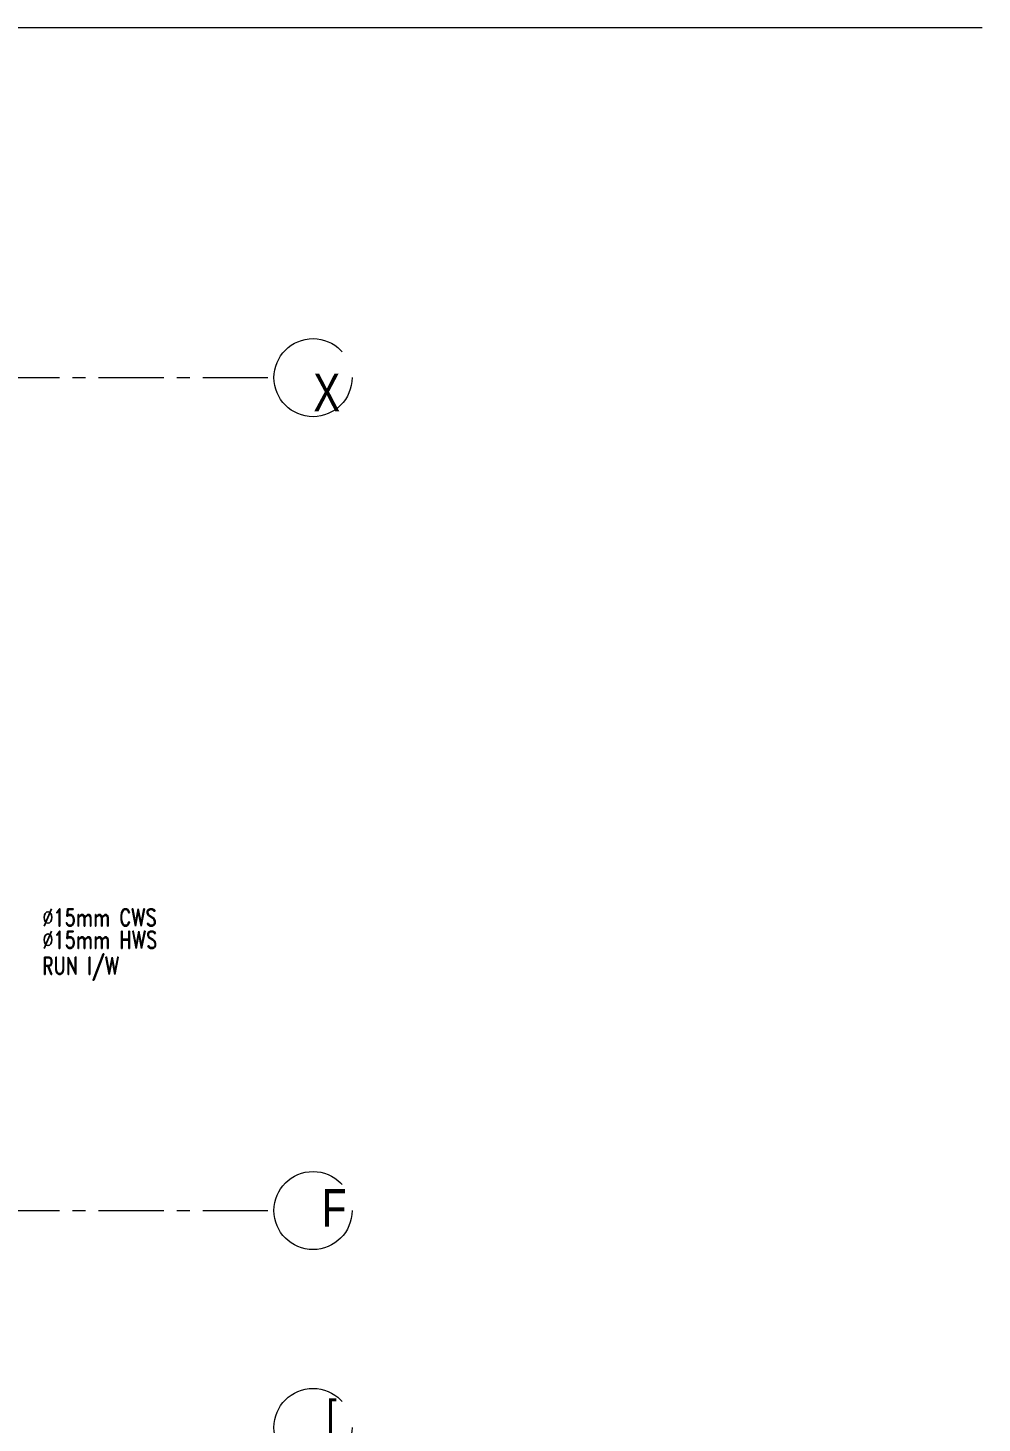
# Model space of a CAD drawing. Extents: x 800 to 995, y 398 to 804.
# Drawn here: x 915.63 to 926.63, y 752.28 to 768.36 of the extents above; entities that cross this region are included whole.
import ezdxf

# ---------------------------------------------------------------- set-up
doc = ezdxf.new("R2010")
doc.units = 0
doc.header["$MEASUREMENT"] = 0
doc.linetypes.add('CENTERX2', pattern=[4, 2.5, -0.5, 0.5, -0.5])
for name, color, linetype, lineweight in [('axis', 1, 'CENTERX2', 5), ('P-TEXT', 1, 'CONTINUOUS', 25), ('txt in circle', 11, 'CONTINUOUS', 13), ('UG-BORDER', 20, 'CONTINUOUS', 80)]:
    doc.layers.add(name, color=color, linetype=linetype, lineweight=lineweight)
doc.styles.add('ROMANC', font='romand.shx')
doc.styles.add('SOSA2', font='SOSA.shx', dxfattribs={"width": 0.8})

msp = doc.modelspace()

# ---------------------------------------------------------------- linework, layer by layer
at = {"layer": 'axis', "color": 0, "ltscale": 0.3}
for p, q in [((915.247, 764.332), (918.468, 764.332)), ((915.247, 754.732), (918.468, 754.732))]:
    msp.add_line(p, q, dxfattribs=at)
at = {"layer": 'axis', "color": 0}
for centre in [(918.918, 764.332), (918.918, 754.732), (918.918, 752.232)]:
    msp.add_circle(centre, 0.45, dxfattribs=at)
at = {"layer": 'UG-BORDER', "color": 14, "lineweight": 20}
msp.add_line((926.629, 768.364), (848.293, 768.364), dxfattribs=at)

# ---------------------------------------------------------------- texts
at = {"layer": 'P-TEXT', "color": 41, "style": 'ROMANC', "width": 0.75}
for s, p in [('%%C15mm CWS', (915.799, 758.01)), ('%%C15mm HWS', (915.799, 757.753)), ('RUN I/W', (915.799, 757.453))]:
    msp.add_text(s, height=0.2, dxfattribs=at).set_placement(p)
at = {"layer": 'txt in circle', "color": 0, "style": 'SOSA2', "width": 0.8}
msp.add_text('X', height=0.435, dxfattribs=at).set_placement((918.921, 763.942))
at = {"layer": 'txt in circle', "color": 0, "ltscale": 0.01, "attachment_point": 5, "style": 'SOSA2'}
for s, insert, char_height in [('F', (919.162, 754.762), 0.435), ('[', (919.13, 752.291), 0.392)]:
    msp.add_mtext(s, dxfattribs=dict(at, insert=insert, char_height=char_height))

doc.saveas('drawing.dxf')
